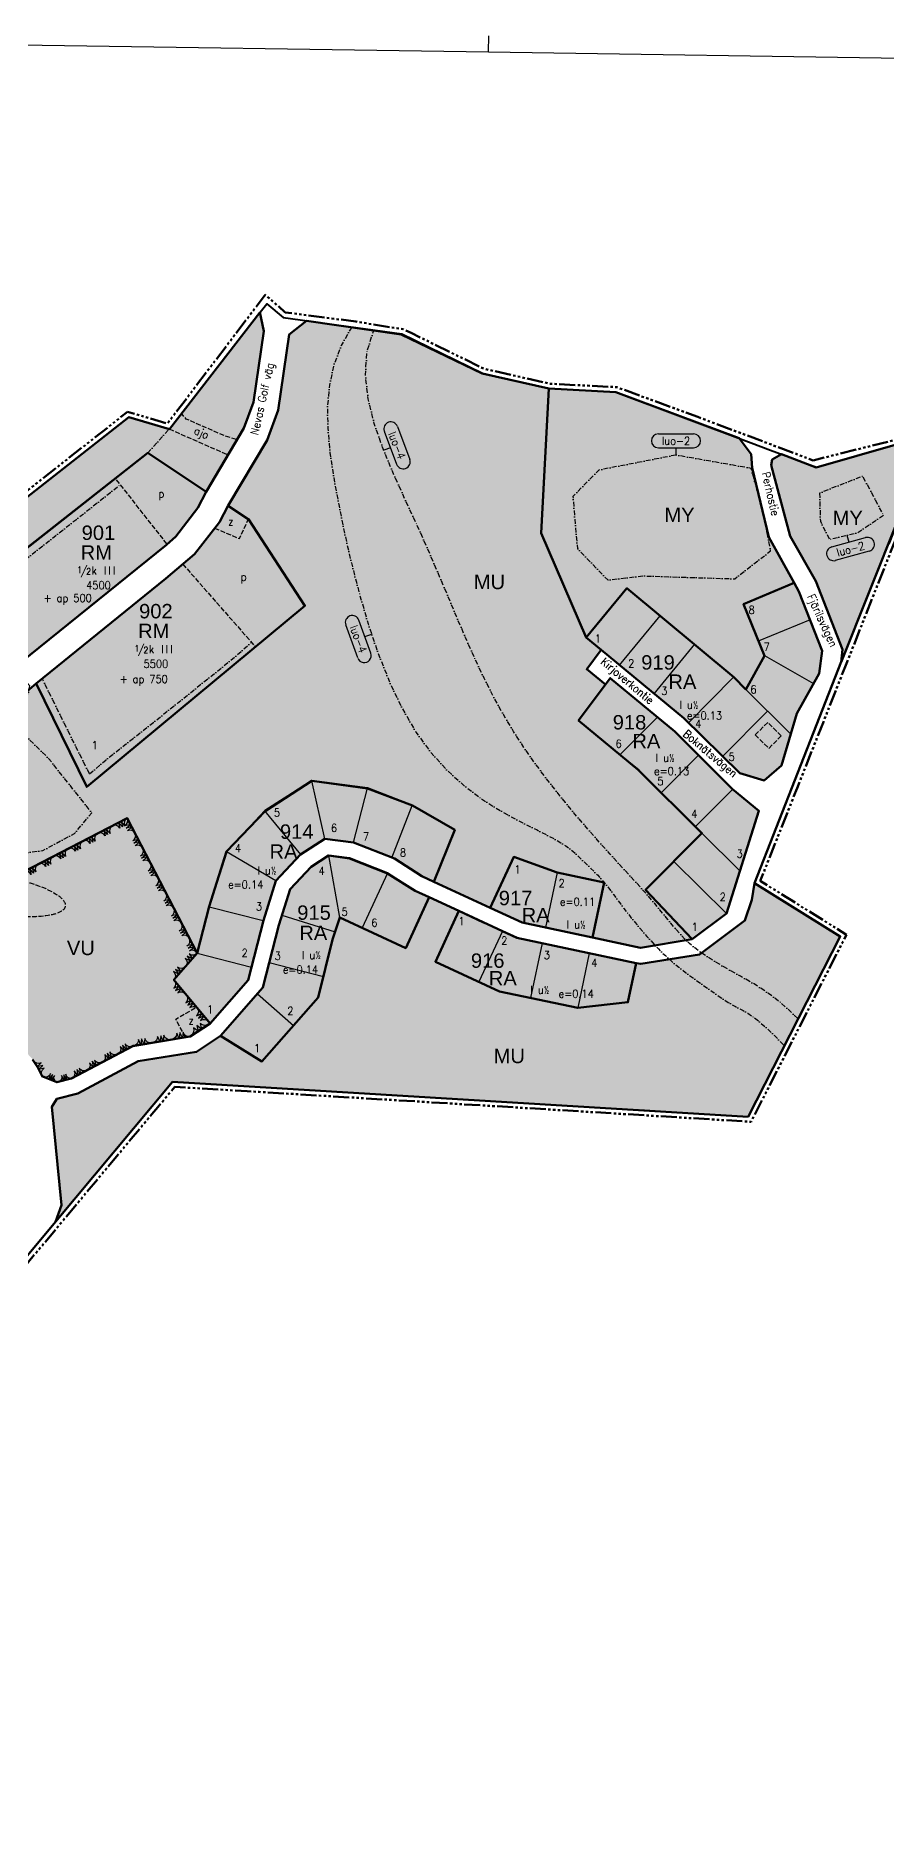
# Model space of a CAD drawing. Header units: metres. Extents: x 25522382 to 25525137, y 6684921 to 6686673.
# Drawn here: x 25523684 to 25524215, y 6685529 to 6686649 of the extents above; entities that cross this region are included whole.
import ezdxf
from ezdxf.enums import TextEntityAlignment as Align

# ---------------------------------------------------------------- set-up
doc = ezdxf.new("R2010")
doc.units = ezdxf.units.M
doc.header["$MEASUREMENT"] = 0
for name, pattern in [('AK_KAAVA-ALUE_3M', [20.5, 10, -1.5, 1.5, -1.5, 1.5, -1.5, 1.5, -1.5]), ('AK_OHJEELLINEN_RAJA', [4, 3, -1]), ('AK_RAKENNUSALA', [5.4, 3, -1, 0.4, -1])]:
    doc.linetypes.add(name, pattern=pattern)
for name, color, linetype, true_color in [('036_VU', 7, 'Continuous', 0x58a618), ('040_RA', 7, 'Continuous', 0xfcd450), ('041_RM', 7, 'Continuous', 0xfcd450), ('079_MU', 7, 'Continuous', 0xa9dc92), ('080_MY', 7, 'Continuous', 0xa9dc92), ('A-VARITYS-ALUE_MU', 7, 'Continuous', 0xa9dc92)]:
    doc.layers.add(name, color=color, linetype=linetype, true_color=true_color)
for name, color, linetype, lineweight in [('084_Kort_raja', 7, 'Continuous', 50), ('AK_KAAVA-ALUE_3M', 1, 'AK_KAAVA-ALUE_3M', 50), ('AK_KORTTELINRAJA', 250, 'Continuous', 40)]:
    doc.layers.add(name, color=color, linetype=linetype, lineweight=lineweight)
for name, color, linetype in [('093_Kort_numero', 7, 'Continuous'), ('AK_KAAVAMERKINTA', 250, 'Continuous'), ('AK_KADUNNIMI', 250, 'Continuous'), ('AK_KERROSLUKU', 250, 'Continuous'), ('AK_OHJEELLINEN_RAJA', 250, 'AK_OHJEELLINEN_RAJA'), ('AK_OSA-ALUEEN_RAJA', 250, 'AK_RAKENNUSALA'), ('AK_PUISTO', 250, 'Continuous'), ('AK_RAAMI', 250, 'Continuous'), ('AK_RAAMI_TAITTOMERKKI', 3, 'Continuous'), ('AK_TEHOKKUUS', 250, 'Continuous'), ('AK_TONTINNUMERO', 250, 'Continuous'), ('AK_TONTINRAJA', 250, 'Continuous'), ('ALUEPLIN_MU', 7, 'Continuous'), ('ALUEPLIN_RA', 7, 'Continuous'), ('täyttöMU', 7, 'Continuous'), ('täyttöR', 7, 'Continuous'), ('täyttöV', 7, 'Continuous')]:
    doc.layers.add(name, color=color, linetype=linetype)
doc.styles.add('a2000', font='arial.ttf')
doc.styles.add('ROMANS', font='ROMANS.shx', dxfattribs={"width": 0.9})

# ---------------------------------------------------------------- blocks, each defined once
blk = doc.blocks.new('RAAMI_5C6B')
at = {"layer": 'AK_RAAMI'}
for p, q in [((592.69, 836.05), (787.66, 833.1)), ((787.66, 833.1), (982.62, 830.15))]:
    blk.add_line(p, q, dxfattribs=at)
at = {"layer": 'AK_RAAMI_TAITTOMERKKI'}
blk.add_line((787.66, 833.1), (787.73, 838.1), dxfattribs=at)
blk = doc.blocks.new('KAAVALUE_luo-1_E926')
for p, q in [((-11, 13.2), (11, 13.2)), ((-11, 4.5), (11, 4.5)), ((0, 4.5), (0, 0))]:
    blk.add_line(p, q)
for centre, start, end in [((-11, 8.9), 90, 270), ((11, 8.9), 270, 90)]:
    blk.add_arc(centre, 4.37, start, end)
at = {"style": 'ROMANS', "width": 0.9}
blk.add_attdef('KAAVA_TUNNUS', text='', height=5, dxfattribs=at).set_placement((0, 8.9), align=Align.MIDDLE)
blk = doc.blocks.new('KAAVALUE_luo-2')
at = {"layer": 'AK_KAAVAMERKINTA'}
for p, q in [((0, 0), (0, -4.5)), ((-11, -4.5), (11, -4.5)), ((-11, -13.2), (11, -13.2))]:
    blk.add_line(p, q, dxfattribs=at)
for centre, start, end in [((-11, -8.9), 90, 270), ((11, -8.9), 270, 90)]:
    blk.add_arc(centre, 4.37, start, end, dxfattribs=at)
at = {"layer": 'AK_KAAVAMERKINTA', "style": 'ROMANS', "width": 0.9}
blk.add_attdef('KAAVA_TUNNUS', text='', height=5, dxfattribs=at).set_placement((0, -8.9), align=Align.MIDDLE)
blk = doc.blocks.new('KAAVALUE_luo-5_A4758')
for p, q in [((0.4, 11.9), (8.1, -8.7)), ((8.6, 14.9), (16.3, -5.7)), ((4.2, 1.6), (0, 0))]:
    blk.add_line(p, q)
for centre, start, end in [((4.5, 13.4), 20.5088, 200.5088), ((12.2, -7.2), 200.5088, 20.5088)]:
    blk.add_arc(centre, 4.37, start, end)
at = {"style": 'ROMANS', "oblique": 0, "width": 0.9}
blk.add_attdef('KAAVA_TUNNUS', text='', height=5, rotation=291.377, dxfattribs=at).set_placement((8.3, 3.1), align=Align.MIDDLE)
blk = doc.blocks.new('KAAVALUE_luo-5_A476A')
for p, q in [((-8.7, -14.8), (-16.2, 5.9)), ((-0.5, -11.9), (-8, 8.8)), ((-4.2, -1.5), (0, 0))]:
    blk.add_line(p, q)
for centre, start, end in [((-12.1, 7.3), 19.7669, 199.7669), ((-4.6, -13.4), 199.7669, 19.7669)]:
    blk.add_arc(centre, 4.37, start, end)
at = {"style": 'ROMANS', "oblique": 360, "width": 0.9}
blk.add_attdef('KAAVA_TUNNUS', text='', height=5, rotation=110.6351, dxfattribs=at).set_placement((-8.4, -3), align=Align.MIDDLE)
blk = doc.blocks.new('KT')
at = {"linetype": 'Continuous', "style": 'a2000', "width": 0.8, "flags": 1}
blk.add_attdef('ALA', (-0.68, -2.92), '', height=3, dxfattribs=at)
at = {"color": 0, "linetype": 'Continuous', "style": 'a2000'}
blk.add_attdef('KT', (-0.61, 0.03), '', height=6, dxfattribs=at)
blk = doc.blocks.new('KERROSLUKU_45AB0')
at = {"layer": 'AK_KERROSLUKU', "style": 'ROMANS', "width": 0.9}
for s, height, p in [('1', 4, (-12.5, 1)), ('/', 5, (-10.4, 0)), ('2', 4, (-6.9, 0)), ('k', 5, (-3.5, 0)), ('I', 5, (4.3, 0)), ('I', 5, (7, 0)), ('I', 5, (9.8, 0))]:
    blk.add_text(s, height=height, dxfattribs=at).set_placement(p)

msp = doc.modelspace()

# ---------------------------------------------------------------- hatches: boundary and pattern name
at = {"layer": 'A-VARITYS-ALUE_MU', "true_color": 0xa9dc92}
h = msp.add_hatch(color=81, dxfattribs=at)
h.dxf.hatch_style = 2
h.paths.add_polyline_path([(25524123.6, 6686397.5), (25524046.6, 6686426.4), (25524004.8, 6686428.6), (25523999.9, 6686338.2), (25524028.1, 6686273), (25524053.6, 6686303.8), (25524120.3, 6686248.3), (25524127.9, 6686240.6), (25524139.5, 6686261.6), (25524126.4, 6686293.9), (25524158.1, 6686307.1), (25524142.3, 6686335.8), (25524131.8, 6686379.1), (25524131.1, 6686387.6)])
at = {"layer": 'täyttöMU', "true_color": 0xa9dc92}
h = msp.add_hatch(color=81, dxfattribs=at)
h.dxf.hatch_style = 2
h.paths.add_polyline_path([(25523824.3, 6686476.2), (25523826.7, 6686464.5), (25523820.2, 6686420), (25523814.2, 6686403.8), (25523790.8, 6686364), (25523754.2, 6686388.3), (25523640.9, 6686299.3), (25523674.2, 6686257.1), (25523629.1, 6686219.1), (25523619.9, 6686213.4), (25523609.4, 6686210.2), (25523600.9, 6686209.2), (25523588.1, 6686210.8), (25523565.9, 6686283.1), (25523588.7, 6686290.1), (25523742.4, 6686410.7), (25523767.7, 6686403.2), (25523824.3, 6686476.1)])
h = msp.add_hatch(color=81, dxfattribs=at)
h.dxf.hatch_style = 2
h.paths.add_polyline_path([(25524004.8, 6686428.6), (25523963.2, 6686438), (25523912.6, 6686462.3), (25523853.4, 6686470.9), (25523842.6, 6686462.4), (25523835.6, 6686415.1), (25523828.9, 6686396.3), (25523804.4, 6686355.4), (25523817.1, 6686347), (25523852.4, 6686292.9), (25523716.1, 6686179.7), (25523684.5, 6686244.3), (25523638.4, 6686205.2), (25523627, 6686198.5), (25523612.6, 6686194.3), (25523601, 6686193), (25523600.1, 6686170.4), (25523614.2, 6686149.9), (25523630.6, 6686161), (25523643.4, 6686141.8), (25523652.9, 6686134.8), (25523669.2, 6686126.2), (25523676.8, 6686126.7), (25523741.3, 6686160.2), (25523785.1, 6686075.8), (25523792.5, 6686105), (25523803.3, 6686139.3), (25523827.5, 6686164.6), (25523856.7, 6686183.5), (25523891.4, 6686178.8), (25523919.6, 6686168.1), (25523946, 6686152.8), (25523932.9, 6686120.5), (25523968.2, 6686104.2), (25523982.9, 6686136), (25524010, 6686126.2), (25524039.4, 6686120), (25524032, 6686085.7), (25524062.1, 6686079.2), (25524094.3, 6686084.7), (25524065.2, 6686115.5), (25524100.4, 6686150.9), (25524060.5, 6686190.3), (25524023.4, 6686221.1), (25524040.1, 6686243.7), (25524028.5, 6686253.2), (25524037.4, 6686265.4), (25524028.1, 6686273), (25523999.9, 6686338.3), (25524004.8, 6686428.6)])
h = msp.add_hatch(color=81, dxfattribs=at)
h.dxf.hatch_style = 2
h.paths.add_polyline_path([(25524187.5, 6686257.7), (25524241, 6686391.8), (25524222.5, 6686393.8), (25524171.7, 6686379.3), (25524150.1, 6686387.5), (25524144.2, 6686384.2), (25524143.6, 6686380.6), (25524155.5, 6686336.3), (25524171.6, 6686308.2), (25524188.3, 6686265.5)])
h = msp.add_hatch(color=81, dxfattribs=at)
h.dxf.hatch_style = 2
h.paths.add_polyline_path([(25524133.2, 6686119.6), (25524186.8, 6686086.3), (25524129.3, 6685973.7), (25523769.7, 6685995.4), (25523696.5, 6685908), (25523700.3, 6685918.4), (25523694.3, 6685979.9), (25523697.4, 6685984.8), (25523710.6, 6685988.3), (25523748.3, 6686008.3), (25523784.7, 6686014.2), (25523799.6, 6686024.2), (25523825.5, 6686008.2), (25523860.7, 6686048.2), (25523869.7, 6686084.4), (25523874.1, 6686098.1), (25523915.4, 6686079), (25523930.1, 6686110.8), (25523948.6, 6686102.3), (25523933.9, 6686070.5), (25523974, 6686051.9), (25524022.8, 6686041.7), (25524054.2, 6686045.2), (25524059.3, 6686069.7), (25524062.2, 6686069.1), (25524099, 6686075), (25524127.3, 6686096.2), (25524131.6, 6686109.2), (25524133.2, 6686119.6)])
at = {"layer": 'täyttöR', "true_color": 0xfcd450}
h = msp.add_hatch(color=41, dxfattribs=at)
h.dxf.hatch_style = 2
h.paths.add_polyline_path([(25523790.7, 6686363.9), (25523785.4, 6686354.2), (25523771.6, 6686336.1), (25523766.3, 6686331.3), (25523674.3, 6686257.3), (25523641, 6686299.3), (25523754.1, 6686388)])
h = msp.add_hatch(color=41, dxfattribs=at)
h.dxf.hatch_style = 2
h.paths.add_polyline_path([(25523804.4, 6686355.3), (25523799, 6686345.1), (25523783.4, 6686325.1), (25523776, 6686318.8), (25523764.8, 6686309.1), (25523684.6, 6686244.3), (25523716.1, 6686179.8), (25523852.3, 6686292.9), (25523817, 6686346.9)])
h = msp.add_hatch(color=41, dxfattribs=at)
h.dxf.hatch_style = 2
h.paths.add_polyline_path([(25524028.1, 6686273), (25524070.8, 6686238.1), (25524088.9, 6686223), (25524123.9, 6686188.4), (25524139.5, 6686183.8), (25524139.5, 6686183.8), (25524150.1, 6686193), (25524159.6, 6686225.4), (25524173.6, 6686250.7), (25524175.5, 6686264.7), (25524162.7, 6686297.9), (25524160.8, 6686302), (25524158, 6686307), (25524126.4, 6686293.9), (25524139.6, 6686261.7), (25524127.9, 6686240.5), (25524120.1, 6686248.3), (25524053.7, 6686303.6), (25524028.1, 6686273)])
h = msp.add_hatch(color=41, dxfattribs=at)
h.dxf.hatch_style = 2
h.paths.add_polyline_path([(25524094.3, 6686084.7), (25524065.2, 6686115.5), (25524100.4, 6686150.9), (25524060, 6686190.9), (25524023.4, 6686221.2), (25524043.1, 6686247.7), (25524083.3, 6686214.3), (25524119.6, 6686178.4), (25524135.9, 6686164.7), (25524115.8, 6686100.7)])
h = msp.add_hatch(color=41, dxfattribs=at)
h.dxf.hatch_style = 2
h.paths.add_polyline_path([(25523932.9, 6686120.5), (25523946, 6686152.8), (25523919.5, 6686168.1), (25523891.4, 6686178.8), (25523856.9, 6686183.4), (25523827.4, 6686164.5), (25523803.3, 6686139.2), (25523792.5, 6686104.9), (25523785.1, 6686075.8), (25523770.6, 6686059.3), (25523793.2, 6686032), (25523817, 6686059), (25523826.4, 6686096.3), (25523834.2, 6686121), (25523849.7, 6686137.5), (25523864.9, 6686147.2), (25523882.7, 6686144.9), (25523908.4, 6686134.9), (25523925.4, 6686124), (25523932.9, 6686120.5)])
h = msp.add_hatch(color=41, dxfattribs=at)
h.dxf.hatch_style = 2
h.paths.add_polyline_path([(25523799.6, 6686024.2), (25523825.5, 6686008.2), (25523845.3, 6686030.7), (25523860.6, 6686048.2), (25523869.7, 6686083.9), (25523874.2, 6686098.1), (25523888.2, 6686091.6), (25523915.4, 6686079), (25523930.1, 6686110.8), (25523921.3, 6686114.8), (25523904, 6686125.8), (25523880.2, 6686135.1), (25523867.3, 6686136.8), (25523856.2, 6686129.7), (25523843.1, 6686115.8), (25523837.9, 6686099.6), (25523836, 6686093.5), (25523830, 6686069.8), (25523826, 6686054.3), (25523822.7, 6686050.5)])
h = msp.add_hatch(color=41, dxfattribs=at)
h.dxf.hatch_style = 2
h.paths.add_polyline_path([(25523988.1, 6686095), (25523968.2, 6686104.2), (25523982.9, 6686136), (25524009.9, 6686126.3), (25524039.3, 6686119.9), (25524032.1, 6686085.7), (25524002.7, 6686091.9)])
h = msp.add_hatch(color=41, dxfattribs=at)
h.dxf.hatch_style = 2
h.paths.add_polyline_path([(25523933.9, 6686070.5), (25523973.8, 6686052.1), (25524022.8, 6686041.7), (25524054.2, 6686045.3), (25524059.4, 6686069.7), (25524030, 6686075.9), (25523984.9, 6686085.5), (25523964, 6686095.1), (25523948.6, 6686102.3)])
at = {"layer": 'täyttöV', "true_color": 0x58a618}
h = msp.add_hatch(color=74, dxfattribs=at)
h.dxf.hatch_style = 2
h.paths.add_polyline_path([(25523793.2, 6686032), (25523780.7, 6686023.7), (25523745, 6686017.9), (25523706.4, 6685997.5), (25523697.4, 6685995.2), (25523688.2, 6685999), (25523685.6, 6686004.5), (25523682.3, 6686009.5), (25523668.9, 6686024.3), (25523659, 6686030.1), (25523645.4, 6686032.5), (25523635.7, 6686035), (25523628, 6686038.4), (25523616.5, 6686051.1), (25523616.1, 6686069.2), (25523614.2, 6686079.6), (25523605.7, 6686095.8), (25523597.4, 6686104.9), (25523574.8, 6686122.9), (25523630.6, 6686161), (25523643.4, 6686141.8), (25523652.9, 6686134.8), (25523669.2, 6686126.2), (25523676.8, 6686126.7), (25523741.3, 6686160.2), (25523785.1, 6686075.8), (25523770.6, 6686059.3)])

# ---------------------------------------------------------------- linework, layer by layer
at = {"layer": '084_Kort_raja'}
for points in [[(25523824.3, 6686476.2), (25523826.7, 6686464.5), (25523820.2, 6686420), (25523814.2, 6686403.8), (25523790.8, 6686364), (25523754.2, 6686388.3), (25523640.9, 6686299.3), (25523674.2, 6686257.1), (25523629.1, 6686219.1), (25523619.9, 6686213.4), (25523609.4, 6686210.2), (25523600.9, 6686209.2), (25523588.1, 6686210.8), (25523565.9, 6686283.1), (25523588.7, 6686290.1), (25523742.4, 6686410.7), (25523767.7, 6686403.2), (25523824.3, 6686476.1)], [(25524123.6, 6686397.5), (25524046.6, 6686426.4), (25524004.8, 6686428.6), (25523999.9, 6686338.2), (25524028.1, 6686273), (25524053.6, 6686303.8), (25524120.3, 6686248.3), (25524127.9, 6686240.6), (25524139.5, 6686261.6), (25524126.4, 6686293.9), (25524158.1, 6686307.1), (25524142.3, 6686335.8), (25524131.8, 6686379.1), (25524131.1, 6686387.6), (25524123.6, 6686397.5)], [(25524187.5, 6686257.7), (25524241, 6686391.8), (25524222.5, 6686393.8), (25524171.7, 6686379.3), (25524150.1, 6686387.5), (25524144.2, 6686384.2), (25524143.6, 6686380.6), (25524155.5, 6686336.3), (25524171.6, 6686308.2), (25524188.3, 6686265.5), (25524187.5, 6686257.7)], [(25524133.2, 6686119.6), (25524186.8, 6686086.3), (25524129.3, 6685973.7), (25523769.7, 6685995.4), (25523696.5, 6685908), (25523700.3, 6685918.4), (25523694.3, 6685979.9), (25523697.4, 6685984.8), (25523710.6, 6685988.3), (25523748.3, 6686008.3), (25523784.7, 6686014.2), (25523799.6, 6686024.2), (25523825.5, 6686008.2), (25523860.7, 6686048.2), (25523869.7, 6686084.4), (25523874.1, 6686098.1), (25523915.4, 6686079), (25523930.1, 6686110.8), (25523948.6, 6686102.3), (25523933.9, 6686070.5), (25523974, 6686051.9), (25524022.8, 6686041.7), (25524054.2, 6686045.2), (25524059.3, 6686069.7), (25524062.2, 6686069.1), (25524099, 6686075), (25524127.3, 6686096.2), (25524131.6, 6686109.2), (25524133.2, 6686119.6)]]:
    msp.add_lwpolyline(points, close=True, dxfattribs=at)
for points in [[(25523676.8, 6686126.7), (25523741.3, 6686160.2), (25523785.1, 6686075.8), (25523792.5, 6686105), (25523803.3, 6686139.3), (25523827.5, 6686164.6), (25523856.7, 6686183.5), (25523891.4, 6686178.8), (25523919.6, 6686168.1), (25523946, 6686152.8), (25523932.9, 6686120.5), (25523968.2, 6686104.2), (25523982.9, 6686136), (25524010, 6686126.2), (25524039.4, 6686120), (25524032, 6686085.7), (25524062.1, 6686079.2), (25524094.3, 6686084.7), (25524065.2, 6686115.5), (25524100.4, 6686150.9), (25524060.5, 6686190.3), (25524023.4, 6686221.1), (25524040.1, 6686243.7), (25524028.5, 6686253.2), (25524037.4, 6686265.4), (25524028.1, 6686273), (25523999.9, 6686338.3), (25524004.8, 6686428.6), (25524004.8, 6686428.6), (25523963.2, 6686438), (25523912.6, 6686462.3), (25523853.4, 6686470.9), (25523842.6, 6686462.4), (25523835.6, 6686415.1), (25523828.9, 6686396.3), (25523804.4, 6686355.4), (25523817.1, 6686347), (25523852.4, 6686292.9), (25523716.1, 6686179.7), (25523684.5, 6686244.3), (25523638.4, 6686205.2)], [(25523790.8, 6686364), (25523785.5, 6686354.1), (25523771.7, 6686336.2), (25523766, 6686330.9), (25523674.2, 6686257)], [(25523804.4, 6686355.4), (25523799, 6686345.1), (25523783.4, 6686325.1), (25523765.6, 6686309.8), (25523684.5, 6686244.3)], [(25524037.4, 6686265.4), (25524089.1, 6686222.7), (25524124, 6686188.2), (25524139.4, 6686183.8), (25524150.1, 6686193), (25524159.7, 6686225.5), (25524173.6, 6686250.6), (25524175.5, 6686264.7), (25524161, 6686301.8), (25524158, 6686307.1)], [(25524187.5, 6686257.8), (25524133.2, 6686119.6)], [(25524040.1, 6686243.7), (25524043.1, 6686247.7), (25524083.4, 6686214.3), (25524119.6, 6686178.4), (25524136, 6686164.8), (25524115.8, 6686100.6), (25524094.3, 6686084.7)], [(25523676.8, 6686126.7), (25523741.3, 6686160.2), (25523785.1, 6686075.8), (25523770.6, 6686059.3), (25523793.2, 6686032), (25523793.2, 6686032), (25523780.7, 6686023.7), (25523745, 6686017.9), (25523706.4, 6685997.5), (25523697.4, 6685995.2), (25523688.2, 6685999), (25523685.6, 6686004.5), (25523682.3, 6686009.5)], [(25523932.9, 6686120.5), (25523925.4, 6686124), (25523908.3, 6686134.9), (25523882.7, 6686144.9), (25523864.9, 6686147.2), (25523849.7, 6686137.5), (25523834.2, 6686121), (25523826.5, 6686096.3), (25523817, 6686059), (25523793.2, 6686032), (25523770.6, 6686059.3), (25523785.1, 6686075.8)], [(25524059.4, 6686069.7), (25523984.8, 6686085.5), (25523948.6, 6686102.3), (25523930.1, 6686110.8), (25523921.2, 6686114.9), (25523904, 6686125.7), (25523880.3, 6686135), (25523867.2, 6686136.8), (25523856.2, 6686129.7), (25523843.1, 6686115.8), (25523836, 6686093.4), (25523826.1, 6686054.4), (25523799.6, 6686024.2)], [(25523968.2, 6686104.2), (25523988.1, 6686095), (25524032, 6686085.7)], [(25523696.5, 6685908), (25523670.8, 6685877)]]:
    msp.add_lwpolyline(points, dxfattribs=at)
at = {"layer": 'A-VARITYS-ALUE_MU', "linetype": 'Continuous'}
msp.add_lwpolyline([(25524187.5, 6686257.7), (25524241, 6686391.8), (25524222.5, 6686393.8), (25524171.7, 6686379.3), (25524150.1, 6686387.5), (25524144.2, 6686384.2), (25524143.6, 6686380.6), (25524155.5, 6686336.3), (25524171.6, 6686308.2), (25524188.3, 6686265.5), (25524187.5, 6686257.7)], close=True, dxfattribs=at)
at = {"layer": 'AK_KAAVA-ALUE_3M', "color": 1, "lineweight": 50, "flags": 128}
msp.add_lwpolyline([(25522636.9, 6686088.6), (25522636.9, 6686088.6), (25522641.1, 6686088.3), (25522658.1, 6686087), (25522663.8, 6686078.9), (25522666.6, 6686069.2), (25522667.8, 6686065.5), (25522668.4, 6686063.9), (25522669.1, 6686062.4), (25522670.1, 6686060.9), (25522670.1, 6686060.8), (25522671.3, 6686059.6), (25522672.5, 6686058.5), (25522673.8, 6686057.6), (25522675.5, 6686056.9), (25522677, 6686056.4), (25522678.7, 6686056), (25522680.6, 6686055.8), (25522686.5, 6686055.3), (25522687.4, 6686055.2), (25522689.6, 6686054.9), (25522691.7, 6686054.4), (25522693.7, 6686053.9), (25522695.8, 6686053.3), (25522703.4, 6686050.5), (25522703.9, 6686050.3), (25522713.4, 6686047), (25522715.4, 6686046.2), (25522717.3, 6686045.3), (25522719.2, 6686044.3), (25522721.1, 6686043.3), (25522722.9, 6686042.1), (25522723.2, 6686041.9), (25522724.9, 6686040.6), (25522728.1, 6686037.9), (25522734, 6686032.6), (25522742.8, 6686025), (25522764.3, 6685999.5), (25522762.4, 6685984.3), (25522755.4, 6685976.6), (25522757.7, 6685971.4), (25522780.3, 6685970.7), (25522823.9, 6685996.2), (25522837.2, 6685959.7), (25522813.7, 6685916.2), (25522827.1, 6685888.6), (25522865.2, 6685867.8), (25522888.6, 6685867.1), (25522919.1, 6685921.7), (25522918.9, 6685963.9), (25522909.2, 6685994.3), (25522879.3, 6686030.7), (25522969.1, 6686038.9), (25522947.5, 6685874.7), (25522952.2, 6685871.6), (25522962.4, 6685865), (25522966.9, 6685862.1), (25522985.5, 6685850.7), (25522933.5, 6685803.3), (25523016.2, 6685740.2), (25523090.5, 6685683.5), (25523132.5, 6685726.5), (25523089.4, 6685780.9), (25523144.3, 6685827), (25523219.7, 6685889.5), (25523227.3, 6685895.8), (25523339.8, 6685990.4), (25523335.3, 6686077.1), (25523331.5, 6686152.2), (25523270.7, 6686243.4), (25523270.7, 6686243.4), (25523216.4, 6686213), (25523146.4, 6686213.4), (25523053.4, 6686300.4), (25523074.7, 6686379.7), (25523167.5, 6686424.4), (25523243.6, 6686471.6), (25523330, 6686464.3), (25523477.8, 6686259.3), (25523587.3, 6686292.8), (25523741.6, 6686414), (25523766.5, 6686406.7), (25523819.5, 6686476.4), (25523827.6, 6686487.2), (25523840.1, 6686476.1), (25523884.3, 6686470.4), (25523913.8, 6686465.6), (25523918.7, 6686463.3), (25523964.3, 6686440.9), (25524005.2, 6686431.6), (25524047.2, 6686429.4), (25524097.9, 6686410.8), (25524169.9, 6686383.7), (25524222.4, 6686396.8), (25524245.2, 6686394.3), (25524192.6, 6686261.6), (25524189.9, 6686254.7), (25524166.8, 6686196.4), (25524159.9, 6686178.9), (25524145.8, 6686143.5), (25524137.9, 6686123.5), (25524136.9, 6686121), (25524190.7, 6686087.4), (25524131.1, 6685970.5), (25524061, 6685974.8), (25523921.2, 6685983.3), (25523823.5, 6685989.2), (25523816.4, 6685989.6), (25523771.1, 6685992.3), (25523761.6, 6685981), (25523698.8, 6685905.9), (25523673.1, 6685875.1), (25523555, 6685733.7), (25523546.8, 6685447.7), (25523383.8, 6685457.8), (25523164.9, 6685569.7), (25523017.3, 6685579.8), (25523005.7, 6685580.6), (25523047.6, 6685462.3), (25523201.5, 6685371.8), (25523242.3, 6685319.7), (25523106.5, 6685212), (25523056.1, 6685283.5), (25523000.4, 6685095.9), (25522784.4, 6685384.6), (25522848.4, 6685460.8), (25522851.1, 6685550.8), (25522854.6, 6685622.4), (25522814.7, 6685668.8), (25522799.1, 6685686.9), (25522792.5, 6685694.5), (25522790.8, 6685696.5), (25522797.7, 6685704.3), (25522803.7, 6685712.3), (25522806.2, 6685718.3), (25522807.4, 6685723.7), (25522806.7, 6685726), (25522799.4, 6685732.7), (25522790.4, 6685740.4), (25522782.2, 6685752.4), (25522775.9, 6685770.2), (25522772.6, 6685785.4), (25522770.4, 6685804.3), (25522768.6, 6685825.9), (25522767.9, 6685842), (25522767.4, 6685852.5), (25522764.9, 6685863.2), (25522759.6, 6685875.4), (25522758.6, 6685878), (25522753.7, 6685889.9), (25522748.2, 6685906.2), (25522741, 6685923.3), (25522736.9, 6685930.5), (25522732.9, 6685935.1), (25522726.4, 6685938.6), (25522711.7, 6685941.6), (25522698.5, 6685943.5), (25522687.6, 6685943.1), (25522679.2, 6685939.7), (25522676.9, 6685938.7), (25522672.9, 6685951.4), (25522672.4, 6685953.1), (25522656.3, 6685964.3), (25522647.6, 6685971.6), (25522641.7, 6685979.6), (25522639, 6686000.6), (25522640.8, 6686016.6), (25522642.4, 6686028), (25522643.3, 6686034.4), (25522643.3, 6686039.2), (25522643.4, 6686049.3), (25522643.3, 6686059.7), (25522641.9, 6686069), (25522636.9, 6686088.6), (25522636.9, 6686088.6)], dxfattribs=at)
at = {"layer": 'AK_KORTTELINRAJA'}
for points in [[(25523824.4, 6686476.2), (25523828.6, 6686481.4), (25523838.8, 6686473), (25523912.9, 6686462.7), (25523963.3, 6686438.1), (25524004.8, 6686428.6)], [(25524028.1, 6686273), (25524000.1, 6686338.2), (25524004.8, 6686428.6)], [(25524004.8, 6686428.6), (25524046.6, 6686426.4)], [(25524046.6, 6686426.4), (25524131.1, 6686394.7)], [(25523565.9, 6686283.1), (25523588.7, 6686290.1), (25523742.3, 6686410.7), (25523767.6, 6686403.3)], [(25523641, 6686299.4), (25523754.2, 6686388.3)], [(25523790.8, 6686364.1), (25523754.2, 6686388.3)], [(25524131.1, 6686394.7), (25524143.2, 6686390.1)], [(25524143.2, 6686390.1), (25524171.9, 6686379.4)], [(25524171.9, 6686379.4), (25524222.7, 6686393.8), (25524241, 6686391.8), (25524217.1, 6686331.5)], [(25523817, 6686346.8), (25523804.3, 6686355.2)], [(25524160.8, 6686302.1), (25524158, 6686307.1)], [(25524048.9, 6686255.8), (25524048.9, 6686255.8)], [(25524043, 6686247.7), (25524023.4, 6686221.1)], [(25524023.4, 6686221.1), (25524049.2, 6686199.7)], [(25524049.2, 6686199.7), (25524060.9, 6686190.1)], [(25524060.9, 6686190.1), (25524096.8, 6686154.4)], [(25523919.4, 6686168.1), (25523891.5, 6686179), (25523856.8, 6686183.5), (25523827.3, 6686164.7), (25523803.3, 6686139.2)], [(25523785.1, 6686075.8), (25523741.4, 6686160.2), (25523676.6, 6686126.6)], [(25524096.8, 6686154.4), (25524100.4, 6686150.9)], [(25524082.8, 6686133.2), (25524100.4, 6686150.9)], [(25523803.3, 6686139.2), (25523792.7, 6686105.9), (25523785.1, 6686075.8)], [(25523982.9, 6686136), (25523968.2, 6686104.2)], [(25524065.2, 6686115.4), (25524082.8, 6686133.2)], [(25524039.3, 6686119.9), (25524032.1, 6686085.7)], [(25523930.1, 6686110.8), (25523915.4, 6686079)], [(25524065.2, 6686115.4), (25524094.3, 6686084.7)], [(25523869.7, 6686083.9), (25523874.2, 6686098.1)], [(25523915.4, 6686079), (25523874.2, 6686098.1)], [(25523948.6, 6686102.3), (25523933.9, 6686070.5)], [(25523948.6, 6686102.3), (25523964, 6686095.1)], [(25523785.1, 6686075.8), (25523770.6, 6686059.3)], [(25523869.7, 6686083.9), (25523860.6, 6686048.2)], [(25524030, 6686075.9), (25524059.4, 6686069.7)], [(25523933.9, 6686070.5), (25523961.1, 6686057.9)], [(25524059.4, 6686069.7), (25524054.2, 6686045.3)], [(25523793.2, 6686032), (25523770.6, 6686059.3)], [(25523961.1, 6686057.9), (25523973.8, 6686052.1), (25524022.8, 6686041.7)], [(25523860.6, 6686048.2), (25523825.5, 6686008.2)], [(25524054.2, 6686045.3), (25524022.8, 6686041.7)], [(25523688, 6685999), (25523697.3, 6685995.2), (25523706.6, 6685997.6), (25523744.9, 6686017.8), (25523780.8, 6686023.8), (25523793.2, 6686032)], [(25523825.5, 6686008.2), (25523799.6, 6686024.2)], [(25523769.7, 6685995.4), (25523759.3, 6685983)], [(25523816.5, 6685992.6), (25523769.7, 6685995.4)], [(25524071.2, 6685977.2), (25524061.2, 6685977.8)]]:
    msp.add_lwpolyline(points, dxfattribs=at)
at = {"layer": 'AK_KORTTELINRAJA', "flags": 128}
for points in [[(25523930.1, 6686110.8), (25523921.3, 6686114.8), (25523904, 6686125.8), (25523880.2, 6686135.1), (25523867.3, 6686136.8), (25523856.2, 6686129.7), (25523843.1, 6686115.8), (25523837.9, 6686099.6), (25523836, 6686093.5), (25523830, 6686069.8), (25523826, 6686054.3), (25523822.7, 6686050.5), (25523799.6, 6686024.2)], [(25524032.1, 6686085.7), (25524002.7, 6686091.9), (25523988.1, 6686095), (25523968.2, 6686104.2)], [(25524030, 6686075.9), (25524000.7, 6686082.1), (25523984.9, 6686085.5), (25523975.8, 6686089.7), (25523964, 6686095.1)]]:
    msp.add_lwpolyline(points, dxfattribs=at)
at = {"layer": 'AK_OHJEELLINEN_RAJA'}
msp.add_line((25524142.2, 6686203.8), (25524150, 6686211.6), dxfattribs=at)
at = {"layer": 'AK_OHJEELLINEN_RAJA', "color": 7, "flags": 128}
for points in [[(25523809.6, 6686396.8), (25523802.7, 6686398.8), (25523778.3, 6686409.5), (25523775.6, 6686412.5)], [(25523767.6, 6686403.3), (25523803.8, 6686387.4)]]:
    msp.add_lwpolyline(points, dxfattribs=at)
at = {"layer": 'AK_OHJEELLINEN_RAJA'}
for points in [[(25523766.2, 6686331.5), (25523734, 6686372.5)], [(25524150, 6686211.6), (25524141.5, 6686220), (25524133.7, 6686212.2), (25524142.2, 6686203.8)]]:
    msp.add_lwpolyline(points, dxfattribs=at)
at = {"layer": 'AK_OHJEELLINEN_RAJA', "flags": 128}
for points in [[(25523795.9, 6686341.4), (25523811.5, 6686334.8), (25523817, 6686346.8)], [(25523776.1, 6686318.9), (25523821.5, 6686267.2)], [(25523777.8, 6686023.3), (25523771.7, 6686034.7), (25523777, 6686037.7), (25523784.8, 6686042.2)]]:
    msp.add_lwpolyline(points, dxfattribs=at)
at = {"layer": 'AK_OHJEELLINEN_RAJA', "color": 7}
msp.add_ellipse((25523660.9, 6686112.2), major_axis=(-41.8, 7), ratio=0.279929, dxfattribs=at)
at = {"layer": 'AK_OSA-ALUEEN_RAJA'}
for p, q in [((25523754.2, 6686388.3), (25523767.6, 6686403.3)), ((25523648, 6686298.5), (25523737.1, 6686368.5))]:
    msp.add_line(p, q, dxfattribs=at)
at = {"layer": 'AK_OSA-ALUEEN_RAJA', "color": 6}
msp.add_line((25524028.5, 6686253.2), (25524040.1, 6686243.7), dxfattribs=at)
at = {"layer": 'AK_OSA-ALUEEN_RAJA', "color": 7, "flags": 128}
for points in [[(25523881.6, 6686467), (25523875.1, 6686455.4), (25523870.5, 6686443.3), (25523867.7, 6686430.7), (25523866.5, 6686417.5), (25523866.7, 6686403.5), (25523868, 6686388.7), (25523870.4, 6686372.9), (25523873.5, 6686356.1), (25523877.1, 6686338.2), (25523881.4, 6686319.6), (25523886.4, 6686300.5), (25523891.9, 6686281.5), (25523898.2, 6686263), (25523905.3, 6686245.3), (25523913.1, 6686228.8), (25523921.7, 6686214), (25523931.2, 6686201.1), (25523941.2, 6686190.1), (25523951.5, 6686180.8), (25523961.8, 6686172.9), (25523971.9, 6686166.4), (25523981.3, 6686161), (25523989.9, 6686156.5), (25523997.4, 6686152.8), (25524003.5, 6686149.7), (25524008.4, 6686147.1), (25524012.3, 6686144.8), (25524015.3, 6686142.9), (25524017.7, 6686141.2), (25524019.7, 6686139.6), (25524021.5, 6686138), (25524023.2, 6686136.4), (25524025, 6686134.6), (25524027, 6686132.7), (25524029, 6686130.8), (25524031.1, 6686128.8), (25524033.1, 6686126.7), (25524035.1, 6686124.7), (25524036.9, 6686122.8), (25524038.6, 6686121), (25524040.1, 6686119.2), (25524041.5, 6686117.6), (25524042.7, 6686115.9), (25524044, 6686114.3), (25524045.2, 6686112.5), (25524046.6, 6686110.7), (25524048.1, 6686108.6), (25524049.8, 6686106.4), (25524051.7, 6686103.8), (25524053.8, 6686101.1), (25524056.1, 6686098.2), (25524058.6, 6686095.2), (25524061.1, 6686092.1), (25524063.6, 6686089.1), (25524066.1, 6686086.2), (25524068.6, 6686083.5), (25524070.9, 6686080.9), (25524073.2, 6686078.6), (25524075.4, 6686076.4), (25524077.6, 6686074.3), (25524079.7, 6686072.4), (25524081.7, 6686070.6), (25524083.8, 6686068.8), (25524085.9, 6686067.1), (25524088.1, 6686065.5), (25524090.2, 6686063.8), (25524092.4, 6686062.2), (25524094.6, 6686060.6), (25524096.9, 6686059), (25524099.1, 6686057.4), (25524101.3, 6686055.8), (25524103.5, 6686054.3), (25524105.7, 6686052.7), (25524108, 6686051.1), (25524110.2, 6686049.5), (25524112.4, 6686048), (25524114.6, 6686046.6), (25524116.9, 6686045.1), (25524119.1, 6686043.8), (25524121.4, 6686042.5), (25524123.7, 6686041.3), (25524126.2, 6686040), (25524129, 6686038.4), (25524132.2, 6686036.2), (25524136, 6686033.3), (25524140.5, 6686029.4), (25524145.7, 6686024.4), (25524151.9, 6686018)], [(25524160.3, 6686035), (25524154.7, 6686040.4), (25524149.2, 6686045.2), (25524143.8, 6686049.4), (25524138.6, 6686053), (25524133.6, 6686056.2), (25524128.9, 6686059), (25524124.6, 6686061.4), (25524120.7, 6686063.6), (25524117.2, 6686065.5), (25524114.1, 6686067.3), (25524111.4, 6686068.9), (25524109.1, 6686070.3), (25524107, 6686071.6), (25524105.1, 6686072.8), (25524103.3, 6686074), (25524101.7, 6686075), (25524100.1, 6686076.1), (25524098.6, 6686077.2), (25524097.1, 6686078.3), (25524095.6, 6686079.4), (25524094.2, 6686080.6), (25524092.7, 6686081.9), (25524091.1, 6686083.4), (25524089.5, 6686084.9), (25524087.9, 6686086.7), (25524086.2, 6686088.5), (25524084.5, 6686090.5), (25524082.7, 6686092.5), (25524081, 6686094.6), (25524079.2, 6686096.8), (25524077.5, 6686098.9), (25524075.8, 6686100.9), (25524074.2, 6686102.9), (25524072.6, 6686104.9), (25524070.9, 6686106.9), (25524069, 6686109.1), (25524067, 6686111.4), (25524064.7, 6686114), (25524062.1, 6686116.9), (25524059.1, 6686120.2), (25524055.7, 6686123.9), (25524051.9, 6686128), (25524047.7, 6686132.6), (25524043.1, 6686137.7), (25524038.1, 6686143.2), (25524032.8, 6686149.2), (25524027.2, 6686155.6), (25524021.3, 6686162.5), (25524015.2, 6686169.9), (25524008.8, 6686177.8), (25524002.3, 6686186.1), (25523995.8, 6686195), (25523989.2, 6686204.4), (25523982.7, 6686214.4), (25523976.4, 6686224.9), (25523970.2, 6686236), (25523964.3, 6686247.7), (25523958.5, 6686260), (25523952.8, 6686272.8), (25523947.1, 6686286.1), (25523941.3, 6686299.9), (25523935.2, 6686314.2), (25523928.9, 6686328.9), (25523922.1, 6686344), (25523914.9, 6686359.5), (25523907.8, 6686375.2), (25523901.2, 6686391), (25523895.7, 6686406.7), (25523891.9, 6686422.1), (25523890.2, 6686437.1), (25523891.2, 6686451.5), (25523895.4, 6686465.1)]]:
    msp.add_lwpolyline(points, dxfattribs=at)
for points in [[(25524084.2, 6686387), (25524036, 6686377.6), (25524019.8, 6686361.2), (25524022.6, 6686328.7), (25524041.6, 6686309), (25524063.6, 6686311.5), (25524120.9, 6686309.7), (25524143.3, 6686327.1), (25524139, 6686350.5), (25524131.1, 6686378.7), (25524131.1, 6686378.7)], [(25524173.9, 6686363.3), (25524174.4, 6686345.7), (25524180, 6686334.4), (25524197.5, 6686338.4), (25524213.9, 6686349.5), (25524200.9, 6686373.8), (25524200.9, 6686373.8)]]:
    msp.add_lwpolyline(points, close=True, dxfattribs=at)
at = {"layer": 'AK_OSA-ALUEEN_RAJA', "flags": 128}
for points in [[(25523717.8, 6686187.8), (25523728.2, 6686196.7), (25523772.8, 6686232), (25523808.4, 6686260.7), (25523819, 6686270.1)], [(25523717.8, 6686187.8), (25523688.6, 6686246.7)]]:
    msp.add_lwpolyline(points, dxfattribs=at)
msp.add_lwpolyline([(25523680.5, 6686242.8), (25523669, 6686256.3), (25523656.4, 6686263), (25523645.2, 6686256.5), (25523632.5, 6686238.5), (25523625.5, 6686206.6), (25523627.6, 6686197.5), (25523627.6, 6686197.5), (25523634.8, 6686196.7), (25523652.5, 6686170.6), (25523662.1, 6686145.3), (25523666.8, 6686137), (25523688.6, 6686140), (25523708.5, 6686150.6), (25523719.2, 6686163.6), (25523692.5, 6686197.3), (25523674.1, 6686215.3), (25523680.5, 6686242.8)], close=True, dxfattribs=at)
at = {"layer": 'AK_PUISTO'}
for points in [[(25523732.1, 6686155.4, 0.410048), (25523730.7, 6686150.7), (25523728.3, 6686153.4), (25523729.1, 6686149.9), (25523726.7, 6686152.6), (25523727.6, 6686149.1, 0.410048), (25523722.9, 6686150.6, 0.410048)], [(25523741.4, 6686160.2, 0.410048), (25523739.9, 6686155.5), (25523737.5, 6686158.2), (25523738.4, 6686154.7), (25523736, 6686157.4), (25523736.8, 6686153.9, 0.410048), (25523732.1, 6686155.4, 0.410048)], [(25523746.3, 6686150.8, 0.410016), (25523741.5, 6686152.3), (25523744.2, 6686154.7), (25523740.7, 6686153.9), (25523743.4, 6686156.3), (25523739.9, 6686155.5, 0.410016), (25523741.4, 6686160.2, 0.410016)], [(25523713.6, 6686145.8, 0.410048), (25523712.1, 6686141.1), (25523709.8, 6686143.8), (25523710.6, 6686140.3), (25523708.2, 6686143), (25523709, 6686139.5, 0.410048), (25523704.4, 6686141, 0.410048)], [(25523722.9, 6686150.6, 0.410048), (25523721.4, 6686145.9), (25523719, 6686148.6), (25523719.9, 6686145.1), (25523717.5, 6686147.8), (25523718.3, 6686144.3, 0.410048), (25523713.6, 6686145.8, 0.410048)], [(25523751.1, 6686141.4, 0.410016), (25523746.4, 6686143), (25523749.1, 6686145.4), (25523745.6, 6686144.5), (25523748.3, 6686146.9), (25523744.8, 6686146.1, 0.410016), (25523746.3, 6686150.8, 0.410016)], [(25523685.8, 6686131.4, 0.410048), (25523684.3, 6686126.7), (25523682, 6686129.4), (25523682.8, 6686125.9), (25523680.4, 6686128.6), (25523681.3, 6686125.1, 0.410048), (25523676.6, 6686126.6, 0.410048)], [(25523695.1, 6686136.2, 0.410048), (25523693.6, 6686131.5), (25523691.2, 6686134.2), (25523692.1, 6686130.7), (25523689.7, 6686133.4), (25523690.5, 6686129.9, 0.410048), (25523685.8, 6686131.4, 0.410048)], [(25523704.4, 6686141, 0.410048), (25523702.9, 6686136.3), (25523700.5, 6686139), (25523701.3, 6686135.5), (25523698.9, 6686138.2), (25523699.8, 6686134.7, 0.410048), (25523695.1, 6686136.2, 0.410048)], [(25523756, 6686132.1, 0.410016), (25523751.2, 6686133.6), (25523753.9, 6686136), (25523750.4, 6686135.2), (25523753.1, 6686137.5), (25523749.6, 6686136.7, 0.410016), (25523751.1, 6686141.4, 0.410016)], [(25523760.8, 6686122.7, 0.410016), (25523756.1, 6686124.2), (25523758.8, 6686126.6), (25523755.3, 6686125.8), (25523758, 6686128.2), (25523754.5, 6686127.3, 0.410016), (25523756, 6686132.1, 0.410016)], [(25523765.7, 6686113.3, 0.410016), (25523760.9, 6686114.8), (25523763.6, 6686117.2), (25523760.1, 6686116.4), (25523762.8, 6686118.8), (25523759.3, 6686118, 0.410016), (25523760.8, 6686122.7, 0.410016)], [(25523770.5, 6686104, 0.410016), (25523765.8, 6686105.5), (25523768.5, 6686107.9), (25523765, 6686107), (25523767.7, 6686109.4), (25523764.2, 6686108.6, 0.410016), (25523765.7, 6686113.3, 0.410016)], [(25523775.4, 6686094.6, 0.410016), (25523770.6, 6686096.1), (25523773.3, 6686098.5), (25523769.8, 6686097.7), (25523772.5, 6686100), (25523769, 6686099.2, 0.410016), (25523770.5, 6686104, 0.410016)], [(25523780.2, 6686085.2, 0.410016), (25523775.5, 6686086.7), (25523778.2, 6686089.1), (25523774.7, 6686088.3), (25523777.4, 6686090.7), (25523773.9, 6686089.8, 0.410016), (25523775.4, 6686094.6, 0.410016)], [(25523785.1, 6686075.8, -0.409586), (25523780, 6686075.4), (25523782.1, 6686072.4), (25523778.8, 6686074), (25523780.8, 6686071), (25523777.6, 6686072.6, -0.409586), (25523777.8, 6686067.6, -0.409586)], [(25523785.1, 6686075.8, 0.410016), (25523780.3, 6686077.3), (25523783.1, 6686079.7), (25523779.5, 6686078.9), (25523782.2, 6686081.3), (25523778.7, 6686080.5, 0.410016), (25523780.2, 6686085.2, 0.410016)], [(25523777.8, 6686067.6, -0.409586), (25523772.8, 6686067.1), (25523774.8, 6686064.1), (25523771.6, 6686065.7), (25523773.6, 6686062.7), (25523770.3, 6686064.4, -0.409586), (25523770.6, 6686059.3, -0.409586)], [(25523770.6, 6686059.3, -0.407672), (25523770.4, 6686054), (25523773.7, 6686055.5), (25523771.6, 6686052.5), (25523775, 6686054), (25523772.9, 6686051, -0.407672), (25523778.1, 6686050.2, -0.407672)], [(25523778.1, 6686050.2, -0.407672), (25523777.9, 6686044.9), (25523781.2, 6686046.4), (25523779.2, 6686043.4), (25523782.5, 6686044.9), (25523780.4, 6686041.9, -0.248198), (25523784.8, 6686042.2, -0.407672)], [(25523784.9, 6686042, -0.407672), (25523784.7, 6686036.7), (25523788, 6686038.2), (25523786, 6686035.2), (25523789.3, 6686036.7), (25523787.2, 6686033.7, -0.464803), (25523793.2, 6686032, -0.407672)], [(25523793, 6686031.9, -0.392153), (25523786.9, 6686032), (25523787.8, 6686028.4), (25523784.8, 6686030.7), (25523785.8, 6686027.1), (25523782.8, 6686029.3, -0.318821), (25523780.6, 6686023.6, -0.392153)], [(25523744.9, 6686017.8, -0.409802), (25523740.1, 6686019.3), (25523741, 6686015.7), (25523738.5, 6686018.4), (25523739.4, 6686014.9), (25523736.9, 6686017.6, -0.409802), (25523735.4, 6686012.8, -0.409802)], [(25523756.9, 6686019.8, -0.406603), (25523752.4, 6686022.6), (25523751.9, 6686019), (25523750.4, 6686022.3), (25523749.9, 6686018.7), (25523748.4, 6686022, -0.406603), (25523744.9, 6686017.8, -0.406603)], [(25523768.9, 6686021.8, -0.406603), (25523764.3, 6686024.6), (25523763.9, 6686021), (25523762.3, 6686024.3), (25523761.9, 6686020.6), (25523760.3, 6686023.9, -0.406603), (25523756.9, 6686019.8, -0.406603)], [(25523780.8, 6686023.8, -0.406603), (25523776.3, 6686026.6), (25523775.9, 6686022.9), (25523774.3, 6686026.2), (25523773.9, 6686022.6), (25523772.3, 6686025.9, -0.406603), (25523768.9, 6686021.8, -0.406603)], [(25523688.4, 6685999, -0.409019), (25523689.5, 6686004.1), (25523686, 6686003.1), (25523688.6, 6686005.7), (25523685.1, 6686004.8), (25523687.6, 6686007.3, -0.409019), (25523682.7, 6686008.8, -0.409019)], [(25523725.8, 6686007.7, -0.409802), (25523721, 6686009.1), (25523721.8, 6686005.6), (25523719.4, 6686008.3), (25523720.2, 6686004.8), (25523717.8, 6686007.4, -0.409802), (25523716.2, 6686002.7, -0.409802)], [(25523735.4, 6686012.8, -0.409802), (25523730.5, 6686014.2), (25523731.4, 6686010.7), (25523728.9, 6686013.3), (25523729.8, 6686009.8), (25523727.3, 6686012.5, -0.409802), (25523725.8, 6686007.7, -0.409802)], [(25523697.2, 6685995.2, -0.402924), (25523696, 6685999.5), (25523694, 6685996.5), (25523694.7, 6686000), (25523692.8, 6685997.1), (25523693.4, 6686000.6, -0.402924), (25523689.5, 6685998.4, -0.402924)], [(25523706.6, 6685997.6, -0.402924), (25523703, 6686000.3), (25523703.3, 6685996.7), (25523701.7, 6685999.9), (25523701.9, 6685996.3), (25523700.4, 6685999.5, -0.402924), (25523698.6, 6685995.5, -0.402924)], [(25523716.2, 6686002.7, -0.409802), (25523711.4, 6686004.1), (25523712.2, 6686000.6), (25523709.8, 6686003.2), (25523710.6, 6685999.7), (25523708.2, 6686002.4, -0.409802), (25523706.6, 6685997.6, -0.409802)]]:
    msp.add_lwpolyline(points, format="xyb", dxfattribs=at)
at = {"layer": 'AK_TONTINNUMERO'}
msp.add_line((25523822.7, 6686050.5), (25523845.3, 6686030.7), dxfattribs=at)
for points in [[(25523864.9, 6686147.2), (25523856.8, 6686183.5)], [(25523882.8, 6686144.9), (25523891.5, 6686179)], [(25523849.8, 6686137.5), (25523827.3, 6686164.7)], [(25523906.6, 6686135.5), (25523919.4, 6686168.1)], [(25523834.2, 6686121), (25523803.3, 6686139.2)], [(25523874.2, 6686098.1), (25523867.3, 6686136.8)], [(25523904, 6686125.8), (25523888.2, 6686091.6)], [(25523792.5, 6686104.9), (25523826.4, 6686096.3)], [(25523837.9, 6686099.6), (25523871.3, 6686089.1)], [(25523785.1, 6686075.8), (25523819, 6686067.2)], [(25523863.9, 6686061.1), (25523830, 6686069.8)]]:
    msp.add_lwpolyline(points, dxfattribs=at)
at = {"layer": 'AK_TONTINRAJA'}
msp.add_line((25524100.4, 6686150.9), (25524124.2, 6686127.3), dxfattribs=at)
for points in [[(25524048.9, 6686255.8), (25524074.4, 6686286.6)], [(25524135.8, 6686270.9), (25524168.2, 6686284.3)], [(25524070.5, 6686237.9), (25524096, 6686268.8)], [(25524139.6, 6686261.7), (25524170.1, 6686244.4)], [(25524092, 6686219.8), (25524120.1, 6686248.2)], [(25524127.9, 6686240.6), (25524155, 6686213.6), (25524155.8, 6686212.8)], [(25524049.2, 6686199.7), (25524072.6, 6686223.3)], [(25524113.3, 6686198.7), (25524141.4, 6686227.1)], [(25524075, 6686176.1), (25524098.3, 6686199.5)], [(25524096.3, 6686154.9), (25524119.7, 6686178.4)], [(25524082.8, 6686133.2), (25524115.8, 6686100.6)], [(25524010, 6686126.2), (25524002.7, 6686091.9)], [(25523975.8, 6686089.7), (25523961.1, 6686057.9)], [(25524000.7, 6686082.1), (25523993.4, 6686047.9)], [(25524030, 6686075.9), (25524022.8, 6686041.7)]]:
    msp.add_lwpolyline(points, dxfattribs=at)
at = {"layer": 'ALUEPLIN_MU'}
for points in [[(25524040.1, 6686243.7), (25524028.5, 6686253.2), (25524037.4, 6686265.3)], [(25523932.9, 6686120.5), (25523968.2, 6686104.2)], [(25524054.2, 6686045.3), (25524059.4, 6686069.7), (25524030, 6686075.9), (25524030, 6686076)]]:
    msp.add_lwpolyline(points, dxfattribs=at)
at = {"layer": 'ALUEPLIN_RA', "flags": 128}
for points in [[(25523799.6, 6686024.2), (25523825.5, 6686008.2), (25523845.3, 6686030.7), (25523860.6, 6686048.2), (25523869.7, 6686083.9), (25523874.2, 6686098.1), (25523888.2, 6686091.6), (25523915.4, 6686079), (25523930.1, 6686110.8), (25523921.3, 6686114.8), (25523904, 6686125.8), (25523880.2, 6686135.1), (25523867.3, 6686136.8), (25523856.2, 6686129.7), (25523843.1, 6686115.8), (25523837.9, 6686099.6), (25523836, 6686093.5), (25523830, 6686069.8), (25523826, 6686054.3), (25523822.7, 6686050.5)], [(25523933.9, 6686070.5), (25523973.8, 6686052.1), (25524022.8, 6686041.7), (25524054.2, 6686045.3), (25524059.4, 6686069.7), (25524030, 6686075.9), (25523984.9, 6686085.5), (25523964, 6686095.1), (25523948.6, 6686102.3), (25523948.6, 6686102.3)]]:
    msp.add_lwpolyline(points, close=True, dxfattribs=at)
at = {"layer": 'ALUEPLIN_RA'}
msp.add_lwpolyline([(25523988.1, 6686095), (25523968.2, 6686104.2), (25523982.9, 6686136), (25524009.9, 6686126.3), (25524039.3, 6686119.9), (25524032.1, 6686085.7), (25524002.7, 6686091.9)], close=True, dxfattribs=at)

# ---------------------------------------------------------------- block references
at = {"layer": '036_VU', "color": 7, "xscale": 1.5, "yscale": 1.5, "zscale": 1.5}
msp.add_blockref('KT', (25523704.6, 6686074.6), dxfattribs=at).add_auto_attribs({'KT': 'VU'})
at = {"layer": '040_RA', "color": 7, "xscale": 1.5, "yscale": 1.5, "zscale": 1.5}
for p in [(25524080.4, 6686240.9), (25524057.9, 6686203.8), (25523831.2, 6686134.8), (25523988.7, 6686095.1), (25523849.8, 6686084), (25523968.2, 6686055.7)]:
    msp.add_blockref('KT', p, dxfattribs=at).add_auto_attribs({'KT': 'RA'})
at = {"layer": '041_RM', "color": 7, "xscale": 1.5, "yscale": 1.5, "zscale": 1.5}
for p in [(25523713.2, 6686321.6), (25523749.1, 6686272.6)]:
    msp.add_blockref('KT', p, dxfattribs=at).add_auto_attribs({'KT': 'RM'})
at = {"layer": '079_MU', "color": 7, "xscale": 1.5, "yscale": 1.5, "zscale": 1.5}
for p in [(25523958.8, 6686303.2), (25523971.2, 6686007.1)]:
    msp.add_blockref('KT', p, dxfattribs=at).add_auto_attribs({'KT': 'MU'})
at = {"layer": '080_MY', "color": 7, "xscale": 1.5, "yscale": 1.5, "zscale": 1.5}
for p in [(25524077.9, 6686345.1), (25524183, 6686343.2)]:
    msp.add_blockref('KT', p, dxfattribs=at).add_auto_attribs({'KT': 'MY'})
at = {"layer": 'AK_KAAVAMERKINTA'}
msp.add_blockref('KAAVALUE_luo-5_A4758', (25523901.6, 6686390), dxfattribs=at).add_auto_attribs({'KAAVA_TUNNUS': 'luo-4'})
at = {"layer": 'AK_KAAVAMERKINTA', "color": 7}
msp.add_blockref('KAAVALUE_luo-1_E926', (25524084.2, 6686387), dxfattribs=at).add_auto_attribs({'KAAVA_TUNNUS': 'luo-2'})
at = {"layer": 'AK_KAAVAMERKINTA', "rotation": 15.40283501959091}
msp.add_blockref('KAAVALUE_luo-2', (25524190.9, 6686336.9), dxfattribs=at).add_auto_attribs({'KAAVA_TUNNUS': 'luo-2'})
at = {"layer": 'AK_KAAVAMERKINTA'}
ref = msp.add_blockref('KAAVALUE_luo-5_A476A', (25523894.1, 6686275.1), dxfattribs=at)
ref.add_attrib('KAAVA_TUNNUS', 'luo-4', dxfattribs={"layer": '0', "height": 5, "rotation": 290.6351, "style": 'ROMANS', "width": 0.9}).set_placement((25523885.8, 6686272.1), align=Align.MIDDLE)
at = {"layer": 'AK_KERROSLUKU'}
for p in [(25523722.6, 6686312.3), (25523758.4, 6686263.2)]:
    msp.add_blockref('KERROSLUKU_45AB0', p, dxfattribs=at)
at = {"layer": 'AK_RAAMI', "xscale": 2, "yscale": 2, "zscale": 2}
msp.add_blockref('RAAMI_5C6B', (25522391.8, 6684972.7), dxfattribs=at)

# ---------------------------------------------------------------- texts
at = {"layer": '093_Kort_numero', "style": 'a2000'}
for s, p in [('901', (25523712.9, 6686334)), ('902 ', (25523748.8, 6686285)), ('919', (25524062.5, 6686253)), ('918', (25524044.7, 6686215.6)), ('914', (25523836.8, 6686147.3)), ('917', (25523973.5, 6686105.8)), ('915', (25523847.6, 6686096.7)), ('916', (25523956.1, 6686066.7))]:
    msp.add_text(s, height=9, dxfattribs=at).set_placement(p)
at = {"layer": 'AK_KAAVAMERKINTA', "style": 'ROMANS', "width": 0.9}
msp.add_text('ajo', height=5, rotation=337.0926, dxfattribs=at).set_placement((25523782.6, 6686400.4))
for s, p in [('p', (25523760.9, 6686360.4)), ('z', (25523804.5, 6686343, -2)), ('p', (25523812.3, 6686308.5)), ('z', (25523779.7, 6686031.2, -32))]:
    msp.add_text(s, height=5, dxfattribs=at).set_placement(p)
at = {"layer": 'AK_KADUNNIMI', "style": 'ROMANS', "width": 0.9}
for s, rotation, p in [('Nevas Golf väg', 77.3831, (25523823.1, 6686399.2)), ('Perhostie', 283.0102, (25524137.8, 6686375.9)), ('Fjärilsvägen', 294.7757, (25524166, 6686298.7)), ('Kirjoverkontie', 320.0321, (25524036.7, 6686257.1)), ('Boknätsvägen', 320.0321, (25524088.2, 6686212))]:
    msp.add_text(s, height=5, rotation=rotation, dxfattribs=at).set_placement(p)
at = {"layer": 'AK_KERROSLUKU', "style": 'ROMANS', "width": 0.9}
for p in [(25524092.3, 6686228.4), (25524077.4, 6686195.3, -22), (25523828.6, 6686124.9), (25524021.8, 6686091.2), (25523856.4, 6686072.2, 4), (25523999.1, 6686050.4, -22)]:
    msp.add_text('I u½', height=5, dxfattribs=at).set_placement(p, align=Align.CENTER)
at = {"layer": 'AK_TEHOKKUUS', "style": 'ROMANS', "width": 0.9}
for s, p in [('+ ap 500', (25523704.2, 6686295.2)), ('4500', (25523723.4, 6686303.2)), ('5500', (25523759.3, 6686254.1)), ('+ ap 750', (25523751.7, 6686244.6)), ('e=0.13', (25524102, 6686221.8)), ('e=0.13', (25524081.5, 6686187.1)), ('e=0.14', (25523815.4, 6686116.2)), ('e=0.11', (25524022.7, 6686105.5)), ('e=0.14', (25523849.6, 6686063.1)), ('e=0.14', (25524021.9, 6686048))]:
    msp.add_text(s, height=5, dxfattribs=at).set_placement(p, align=Align.CENTER)
at = {"layer": 'AK_TONTINNUMERO', "style": 'ROMANS', "width": 0.9}
for s, p in [('8', (25524129.5, 6686287.8)), ('1', (25524033.5, 6686269.9)), ('7', (25524138.9, 6686264.8)), ('2', (25524054.3, 6686254.4)), ('6', (25524130.7, 6686238.1)), ('3', (25524075, 6686237.2)), ('4', (25524096.2, 6686216.7)), ('6', (25524046.4, 6686204.2)), ('1', (25523719.2, 6686203.3)), ('5', (25524117.1, 6686196)), ('5', (25524072.6, 6686180.8)), ('5', (25523833, 6686161.2)), ('4', (25524093.7, 6686160.3)), ('6', (25523868.6, 6686151.6)), ('4', (25523808.6, 6686138.9)), ('7', (25523888.6, 6686146.3)), ('8', (25523911.8, 6686136.2)), ('1', (25523983.3, 6686125.7)), ('3', (25524122.1, 6686135.5)), ('4', (25523860.9, 6686124.8)), ('2', (25524010.8, 6686117.1)), ('2', (25524111.5, 6686108.5)), ('3', (25523821.7, 6686102.5)), ('5', (25523875.3, 6686099.2)), ('6', (25523893.9, 6686092.4)), ('1', (25523948.3, 6686093.4)), ('2', (25523975, 6686081.2)), ('1', (25524094, 6686089.8)), ('2', (25523812.8, 6686073.5)), ('3', (25523833.5, 6686071.7)), ('3', (25524001.6, 6686072.2)), ('4', (25524031.2, 6686067.3)), ('1', (25523791.2, 6686038.2)), ('2', (25523841.4, 6686037.3)), ('1', (25523820.6, 6686014))]:
    msp.add_text(s, height=5, dxfattribs=at).set_placement(p)

doc.saveas('drawing.dxf')
